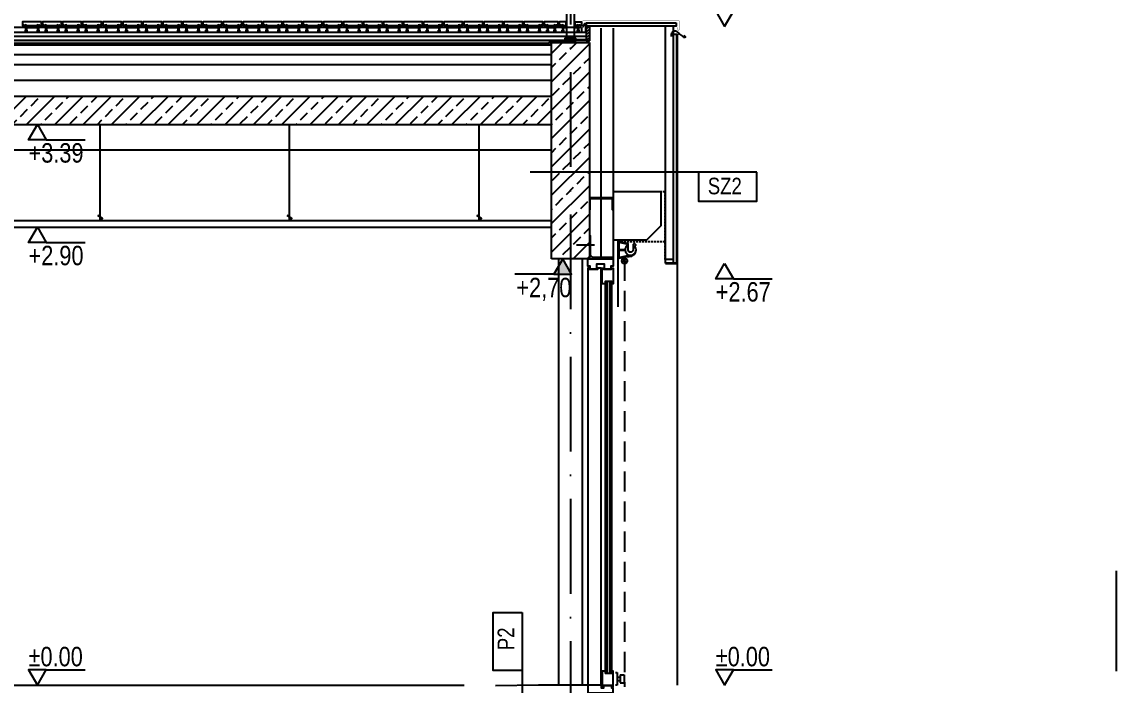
# Model space of a CAD drawing. Header units: millimetres. Extents: x 58205 to 122423, y 1055 to 94479.
# Drawn here: x 70918 to 71611, y 16828 to 17248 of the extents above; entities that cross this region are included whole.
import ezdxf

# ---------------------------------------------------------------- set-up
doc = ezdxf.new("R2010")
doc.units = ezdxf.units.MM
for name, pattern in [('0707_PB_080619_gn_xref$0$ACAD_ISO10W100', [18, 12, -3, 0, -3]), ('ACAD_ISO03W100', [30, 12, -18]), ('ACAD_ISO10W100', [18, 12, -3, 0, -3]), ('AUDIT_D_080509132939-0', [0]), ('DASHDOT', [25.4, 12.7, -6.35, 0, -6.35]), ('DASHED', [0.75, 0.5, -0.25]), ('HIDDEN', [9.525, 6.35, -3.175])]:
    doc.linetypes.add(name, pattern=pattern)
for name, color, linetype in [('+48_CIENKIE', 253, 'Continuous'), ('+48_HACZE', 253, 'Continuous'), ('+48_IZOLACJE', 4, 'Continuous'), ('+48_KOTY', 3, 'Continuous'), ('+48_MEBLE', 251, 'Continuous'), ('+48_OPISY_ŚCIAN', 3, 'Continuous'), ('+48_OSIE', 8, 'Continuous'), ('+48_PRZEKRÓJ', 1, 'Continuous'), ('+48_SCIANY', 1, 'Continuous'), ('+48_STOLARKA_OKNA', 3, 'Continuous'), ('+48_SUFITY_PODWIESZANE', 4, 'Continuous'), ('+48_WEŁNA', 252, 'Continuous'), ('+48_WIDOK', 5, 'Continuous'), ('+48_ŻELBET', 242, 'Continuous'), ('1_CIENKA', 252, 'Continuous'), ('_przerywane', 8, 'DASHED'), ('OPISOWA', 2, 'Continuous')]:
    doc.layers.add(name, color=color, linetype=linetype)
doc.styles.add('WRP_ARIAL', font='ARIAL.TTF', dxfattribs={"width": 0.8})
doc.linetypes.add('BATTING', pattern='A,0.00254,-2.54,[134,ltypeshp.shx,S=2.54,R=0,X=-2.54,Y=0],-5.08,[134,ltypeshp.shx,S=2.54,R=180,X=2.54,Y=0],-2.54', length=10.16254)
doc.linetypes.add('ZIGZAG', pattern='A,0.00254,-5.08,[131,ltypeshp.shx,S=5.08,R=0,X=-5.08,Y=0],-10.16,[131,ltypeshp.shx,S=5.08,R=180,X=5.08,Y=0],-5.08', length=20.32254)

# ---------------------------------------------------------------- blocks, each defined once
blk = doc.blocks.new('SCIANA')
at = {"layer": '+48_OPISY_ŚCIAN', "ltscale": 5}
blk.add_line((-25, 0), (25, 0), dxfattribs=at)
blk.add_lwpolyline([(-60, 0), (-25, 0), (-25, 17.5), (-60, 17.5)], close=True, dxfattribs=at)
at = {"layer": '+48_OPISY_ŚCIAN', "ltscale": 5, "style": 'WRP_ARIAL', "width": 0.8}
blk.add_attdef('TYP', (-53.56, 4.8), '', height=10, dxfattribs=at)
blk = doc.blocks.new('koty')
at = {"layer": '+48_KOTY', "color": 3, "ltscale": 5}
blk.add_line((70403.15, 11224.99), (70423.15, 11224.99), dxfattribs=at)
blk.add_lwpolyline([(70398.6, 11217.11), (70403.15, 11224.99), (70394.05, 11224.99)], close=True, dxfattribs=at)
at = {"layer": '+48_KOTY', "color": 3, "style": 'WRP_ARIAL', "width": 0.8}
blk.add_attdef('POZIOM', (70403.19, 11226.78), '', height=10, dxfattribs=at)
blk = doc.blocks.new('servgservgfsddrgf')
at = {"layer": 'OPISOWA', "color": 2, "linetype": 'Continuous'}
for points in [[(-89129, -916256), (-89129, -916321.2), (-89124, -916321.2), (-89124, -916256.1)], [(-88989, -916246.2), (-89119, -916246.2)], [(-89119, -916251.2), (-88989, -916251.2)], [(-88984, -916256.1), (-88984, -916321.2), (-88979, -916321.2), (-88979, -916256)]]:
    blk.add_lwpolyline(points, dxfattribs=at)
for centre, radius, start, end in [((-89119, -916256.2), 10, 90, 180.85445), ((-89119, -916256.2), 5, 90, 181.20838), ((-88989, -916256.2), 10, 359.14555, 90), ((-88989, -916256.2), 5, 358.79162, 90)]:
    blk.add_arc(centre, radius, start, end, dxfattribs=at)

msp = doc.modelspace()

# ---------------------------------------------------------------- hatches: boundary and pattern name
at = {"layer": '+48_HACZE', "ltscale": 0.1}
h = msp.add_hatch(dxfattribs=at)
h.set_pattern_fill('AR-SAND', scale=0.05, style=0)
h.paths.add_polyline_path([(70237.484, 17233.771), (71253.483, 17233.771), (71253.483, 17236.771), (70237.484, 17236.771)])
at = {"layer": '+48_HACZE', "linetype": 'AUDIT_D_080509132939-0'}
h = msp.add_hatch(dxfattribs=at)
h.set_pattern_fill('ANSI33', color=256, scale=2, angle=180, style=0)
h.paths.add_polyline_path([(71277.484, 17235.271), (71253.484, 17235.271), (71253.483, 17098.271), (71277.484, 17098.271)])
h = msp.add_hatch(dxfattribs=at)
h.set_pattern_fill('ANSI33', color=256, scale=2, angle=180, style=0)
h.paths.add_polyline_path([(70237.484, 17201.271), (71253.483, 17201.271), (71253.483, 17183.271), (70237.484, 17183.271)])
at = {"layer": '+48_KOTY'}
msp.add_hatch(color=256, dxfattribs=at).paths.add_polyline_path([(71255.046, 17088.561), (71266.257, 17088.561), (71260.652, 17098.27)])
at = {"layer": '+48_WIDOK'}
h = msp.add_hatch(dxfattribs=at)
h.set_pattern_fill('ANSI31', color=2, scale=0.4, style=0)
h.set_pattern_definition([(45, (71275.2835, 17236.1702), (-0.89803, 0.89803), [])])
h.paths.add_polyline_path([(71277.484, 17236.17), (71275.784, 17236.17), (71275.784, 17245.27), (71277.484, 17245.27)])

# ---------------------------------------------------------------- linework, layer by layer
at = {"layer": '+48_CIENKIE'}
for points in [[(70967.484, 17183.271), (70967.484, 17122.521), (70967.484, 17122.521)], [(71087.484, 17183.271), (71087.484, 17122.523), (71087.484, 17122.523)], [(71207.484, 17183.271), (71207.484, 17122.521), (71207.484, 17122.521)], [(70967.484, 17122.521), (70969.239, 17123.798), (70966.236, 17125.67)], [(71087.484, 17122.523), (71089.239, 17123.801), (71086.236, 17125.672)], [(71207.484, 17122.521), (71209.239, 17123.798), (71206.236, 17125.669)]]:
    msp.add_lwpolyline(points, dxfattribs=at)
at = {"layer": '+48_HACZE', "linetype": 'HIDDEN', "ltscale": 0.2}
for points in [[(71325.484, 17097.771), (71325.484, 17140.729), (71292.484, 17140.729)], [(71295.484, 17109.171), (71325.684, 17109.171)], [(71295.484, 17109.17), (71325.684, 17109.17)]]:
    msp.add_lwpolyline(points, dxfattribs=at)
at = {"layer": '+48_HACZE', "color": 251, "ltscale": 0.1}
for points in [[(71292.484, 17140.682), (71292.484, 17110.171), (71313.884, 17110.171), (71322.984, 17119.271), (71322.984, 17140.671), (71292.484, 17140.671)], [(71295.484, 17110.171), (71295.484, 17067.907)], [(71296.184, 17109.171), (71296.184, 17098.671)], [(71296.184, 17108.811), (71301.784, 17107.493)], [(71296.184, 17104.096), (71300.188, 17104.096)], [(71301.784, 17106.833), (71301.784, 17107.493)], [(71296.184, 17103.746), (71300.188, 17103.746)], [(71296.184, 17099.03), (71302.771, 17100.58)]]:
    msp.add_lwpolyline(points, dxfattribs=at)
at = {"layer": '+48_HACZE', "ltscale": 0.15}
msp.add_lwpolyline([(71280.721, 17106.771), (71269.29, 17106.771)], dxfattribs=at)
at = {"layer": '+48_HACZE', "color": 251}
msp.add_lwpolyline([(71302.134, 17107.027, 2.6415485), (71306.532, 17105.791, -0.4142136), (71306.532, 17106.498), (71306.926, 17106.892, 0.4142136), (71306.926, 17107.174), (71306.148, 17107.952, 0.4142136), (71305.865, 17107.952), (71305.192, 17107.279, 0.1989124), (71305.134, 17107.138), (71305.134, 17103.921, -1), (71302.134, 17103.921), (71302.134, 17107.612, 0.3480386), (71301.979, 17107.807), (71296.184, 17109.171), (71295.484, 17109.171), (71295.484, 17098.671), (71296.184, 17098.671), (71300.161, 17099.606, -0.057837), (71300.207, 17099.612), (71302.717, 17099.612, 0.4090633), (71307.084, 17103.921)], format="xyb", dxfattribs=at)
at = {"layer": '+48_HACZE', "color": 251, "ltscale": 0.1}
for radius in [1.75, 0.5]:
    msp.add_circle((71299.784, 17096.921), radius, dxfattribs=at)
at = {"layer": '+48_IZOLACJE', "linetype": 'ACAD_ISO03W100', "ltscale": 0.1, "const_width": 0.2}
msp.add_lwpolyline([(71270.021, 17241.921), (70215.484, 17241.921)], dxfattribs=at)
at = {"layer": '+48_IZOLACJE', "linetype": 'ACAD_ISO03W100', "ltscale": 0.5, "const_width": 1.5}
for points in [[(71251.983, 17234.521), (71252.733, 17236.021)], [(71276.084, 17236.821), (71269.235, 17236.821), (71268.435, 17236.021), (71252.733, 17236.021)], [(70239.984, 17234.521), (71251.983, 17234.521)]]:
    msp.add_lwpolyline(points, dxfattribs=at)
at = {"layer": '+48_KOTY'}
msp.add_lwpolyline([(71255.046, 17088.561), (71266.257, 17088.561), (71260.652, 17098.27), (71255.046, 17088.561)], dxfattribs=at)
at = {"layer": '+48_MEBLE'}
for p, q in [((70703.484, 17167.271), (71253.483, 17167.271)), ((71333.184, 17095.271), (71333.184, 16828.27)), ((71288.482, 17083.904), (71288.468, 16835.66)), ((71290.282, 17083.904), (71290.268, 16835.66))]:
    msp.add_line(p, q, dxfattribs=at)
at = {"layer": '+48_OPISY_ŚCIAN'}
msp.add_lwpolyline([(71294.194, 17153.066), (71240.031, 17153.066)], dxfattribs=at)
at = {"layer": '+48_OSIE', "linetype": 'ACAD_ISO10W100', "ltscale": 5}
msp.add_line((71265.484, 17757.048), (71265.484, 16319.517), dxfattribs=at)
at = {"layer": '+48_PRZEKRÓJ'}
msp.add_line((71253.483, 17098.271), (71253.483, 17198.756), dxfattribs=at)
for points in [[(71253.483, 17204.268), (71253.483, 17204.268)], [(71277.484, 17098.271), (71253.483, 17098.271)]]:
    msp.add_lwpolyline(points, dxfattribs=at)
at = {"layer": '+48_SCIANY', "ltscale": 0.15}
msp.add_lwpolyline([(70237.484, 17236.271), (70237.484, 17201.271), (71253.483, 17201.271), (71253.483, 17235.271)], dxfattribs=at)
at = {"layer": '+48_STOLARKA_OKNA'}
for p, q in [((71291.668, 16835.66), (71287.468, 16835.66)), ((71294.103, 16836.271), (71295.103, 16836.271)), ((71295.103, 16836.271), (71295.103, 16828.271)), ((71297.103, 16834.771), (71297.103, 16829.771)), ((71297.103, 16834.771), (71299.603, 16834.771)), ((71299.603, 16834.771), (71299.603, 16829.771)), ((71295.103, 16828.271), (71294.103, 16828.271)), ((71295.103, 16833.271), (71297.103, 16833.271)), ((71295.103, 16831.271), (71297.103, 16831.271)), ((71297.103, 16829.771), (71299.603, 16829.771))]:
    msp.add_line(p, q, dxfattribs=at)
for points in [[(71277.557, 17092.23), (71278.054, 17092.727), (71278.054, 17093.597), (71276.575, 17093.597), (71276.575, 17098.271), (71292.483, 17098.271), (71292.483, 17093.597), (71290.992, 17093.597), (71290.992, 17092.727), (71291.489, 17092.23), (71291.489, 17091.612), (71286.528, 17091.612), (71286.528, 17092.225), (71287.094, 17092.792), (71287.094, 17094.81), (71281.964, 17094.81), (71281.964, 17092.792), (71282.531, 17092.225), (71282.531, 17091.612), (71277.569, 17091.612), (71277.569, 17092.23)], [(71287.482, 17082.404), (71285.603, 17082.404), (71285.603, 17092.404), (71286.528, 17092.404), (71286.528, 17091.612), (71291.489, 17091.612), (71291.489, 17092.404), (71292.577, 17092.404), (71292.577, 17082.404), (71291.682, 17082.404)], [(71291.668, 16835.66), (71291.682, 17083.904), (71287.482, 17083.904), (71287.468, 16835.66)], [(71287.468, 16837.16), (71285.613, 16837.16), (71285.613, 16827.16), (71286.475, 16827.16), (71286.475, 16827.959), (71291.685, 16827.959), (71291.685, 16827.16), (71292.573, 16827.16), (71292.573, 16837.16), (71291.668, 16837.16)], [(71276.575, 16823.286), (71292.56, 16823.286), (71292.56, 16826.368), (71291.685, 16826.368), (71291.685, 16827.959), (71286.475, 16827.959), (71286.475, 16826.365), (71285.103, 16826.365), (71285.103, 16828.271), (71276.575, 16828.271), (71276.575, 16823.286)]]:
    msp.add_lwpolyline(points, dxfattribs=at)
at = {"layer": '+48_SUFITY_PODWIESZANE', "ltscale": 3}
for p, q in [((70703.484, 17122.521), (71253.483, 17122.521)), ((70703.484, 17118.271), (71253.483, 17118.271))]:
    msp.add_line(p, q, dxfattribs=at)
at = {"layer": '+48_WEŁNA', "linetype": 'BATTING', "ltscale": 0.7}
msp.add_line((71284.931, 17099.171), (71284.931, 17244.269), dxfattribs=at)
at = {"layer": '+48_WEŁNA', "linetype": 'BATTING', "ltscale": 0.6}
msp.add_line((70238.084, 17227.521), (71253.234, 17227.521), dxfattribs=at)
at = {"layer": '+48_WEŁNA', "linetype": 'BATTING', "ltscale": 0.9}
msp.add_line((70238.084, 17211.271), (71252.984, 17211.271), dxfattribs=at)
at = {"layer": '+48_WEŁNA', "linetype": 'ZIGZAG', "ltscale": 0.48}
msp.add_lwpolyline([(70215.484, 17239.271), (71275.784, 17239.271)], dxfattribs=at)
at = {"layer": '+48_WIDOK'}
for p, q in [((71274.35, 17245.885), (71274.515, 17245.772)), ((71275.284, 17242.129), (71275.484, 17242.129)), ((71333.184, 17240.771), (71333.184, 17095.271)), ((71276.575, 17098.271), (71291.575, 17098.271)), ((70798.004, 16828.27), (71198.246, 16828.27)), ((71245.328, 16828.271), (71217.984, 16827.86)), ((71276.584, 16828.271), (71245.327, 16828.271))]:
    msp.add_line(p, q, dxfattribs=at)
at = {"layer": '+48_WIDOK', "ltscale": 3}
for p, q in [((71253.483, 17241.771), (71275.784, 17241.771)), ((70237.484, 17233.771), (71253.483, 17233.771)), ((70238.084, 17221.271), (71252.984, 17221.271))]:
    msp.add_line(p, q, dxfattribs=at)
at = {"layer": '+48_WIDOK', "color": 251}
for q in [(71337.135, 17238.081), (71337.618, 17239.684)]:
    msp.add_line((71338.568, 17238.524), q, dxfattribs=at)
at = {"layer": '+48_WIDOK', "color": 2}
for p, q in [((71330.684, 17097.771), (71325.684, 17097.771)), ((71332.884, 17095.571), (71325.684, 17095.571))]:
    msp.add_line(p, q, dxfattribs=at)
at = {"layer": '+48_WIDOK', "linetype": 'HIDDEN', "ltscale": 2}
msp.add_line((71299.784, 17096.921), (71299.784, 16827.268), dxfattribs=at)
at = {"layer": '+48_WIDOK', "linetype": 'DASHDOT', "ltscale": 5}
msp.add_line((71610.98, 16900.657), (71610.98, 16425.525), dxfattribs=at)
at = {"layer": '+48_WIDOK'}
for points in [[(71267.534, 17237.771), (71267.984, 17237.771), (71267.984, 17334.771), (71262.984, 17334.771), (71262.983, 17237.771), (71263.433, 17237.771)], [(71325.684, 17095.571), (71325.684, 17095.271)], [(71325.684, 17095.271), (71333.184, 17095.271)]]:
    msp.add_lwpolyline(points, dxfattribs=at)
at = {"layer": '+48_WIDOK', "const_width": 0.2}
for points in [[(71274.432, 17245.828), (71273.644, 17244.681, -0.7366785), (71272.914, 17244.907), (71272.914, 17248.21, -0.4142136), (71273.614, 17248.91), (71334.284, 17248.91), (71334.284, 17243.453, -1.1211912), (71333.43, 17243.453), (71333.43, 17244.897)], [(71275.384, 17242.129), (71275.384, 17246.772, 0.4142136), (71275.284, 17246.872), (71274.489, 17246.872, 0.2585175), (71274.404, 17246.825), (71273.475, 17245.34)]]:
    msp.add_lwpolyline(points, format="xyb", dxfattribs=at)
at = {"layer": '+48_WIDOK'}
for points in [[(71275.484, 17242.129), (71275.484, 17246.772, 0.4142136), (71275.284, 17246.972), (71274.489, 17246.972, 0.2585175), (71274.319, 17246.878), (71273.39, 17245.393)], [(71275.284, 17242.129), (71275.284, 17246.572, 0.4142136), (71275.084, 17246.772), (71274.6, 17246.772, 0.2585175), (71274.43, 17246.678), (71273.56, 17245.287), (71273.39, 17245.393)]]:
    msp.add_lwpolyline(points, format="xyb", dxfattribs=at)
at = {"layer": '+48_WIDOK', "color": 2}
for points in [[(71332.384, 17247.671), (71332.384, 17245.471), (71275.784, 17245.471), (71275.784, 17247.671)], [(71277.484, 17236.17), (71275.784, 17236.17), (71275.784, 17245.27), (71277.484, 17245.27)]]:
    msp.add_lwpolyline(points, close=True, dxfattribs=at)
at = {"layer": '+48_WIDOK', "ltscale": 3}
for points in [[(71292.484, 17244.269), (71292.484, 17098.271)], [(70215.484, 17241.771), (71253.483, 17241.771)], [(70215.484, 17236.771), (71275.784, 17236.771)], [(71257.984, 17098.271), (71257.984, 16828.302)], [(71272.984, 17098.271), (71272.984, 16828.311)]]:
    msp.add_lwpolyline(points, dxfattribs=at)
at = {"layer": '+48_WIDOK', "color": 251}
for points in [[(71325.684, 17095.571), (71325.684, 17245.471)], [(71330.684, 17240.271), (71330.684, 17245.471)]]:
    msp.add_lwpolyline(points, dxfattribs=at)
at = {"layer": '+48_WIDOK'}
msp.add_lwpolyline([(71261.984, 17237.271), (71268.984, 17237.271), (71268.984, 17237.771), (71261.984, 17237.771)], close=True, dxfattribs=at)
at = {"layer": '+48_WIDOK', "color": 2}
for points in [[(71330.684, 17095.571), (71330.684, 17240.271)], [(71332.884, 17240.271), (71330.684, 17240.271)], [(71332.884, 17095.571), (71332.884, 17240.271)]]:
    msp.add_lwpolyline(points, dxfattribs=at)
at = {"layer": '+48_WIDOK', "color": 251}
msp.add_spline([(71329.565, 17239.001), (71330.116, 17241.865), (71332.689, 17242.379), (71333.534, 17241.608), (71335.849, 17239.552), (71338.568, 17238.524)], degree=3, dxfattribs=at)
at = {"layer": '+48_ŻELBET', "ltscale": 0.3}
for p, q in [((71253.483, 17098.271), (71253.483, 17235.271)), ((71253.483, 17235.271), (71277.484, 17235.271)), ((71330.684, 17098.271), (71330.684, 17235.271)), ((70237.484, 17201.271), (71253.483, 17201.271)), ((70237.484, 17183.271), (71253.483, 17183.271))]:
    msp.add_line(p, q, dxfattribs=at)
for points in [[(71277.484, 17235.271), (71277.484, 17098.271)], [(71277.484, 17098.271), (71253.483, 17098.271)]]:
    msp.add_lwpolyline(points, dxfattribs=at)
at = {"layer": '1_CIENKA', "lineweight": -3}
for p, q in [((71272.483, 17244.771), (70220.036, 17244.771)), ((70920.234, 17244.771), (70928.934, 17244.771)), ((70920.266, 17242.953), (70921.301, 17242.953)), ((70920.266, 17242.953), (70920.266, 17241.771)), ((70920.509, 17246.071), (70920.509, 17242.953)), ((70921.059, 17246.071), (70921.059, 17242.953)), ((70921.301, 17242.953), (70921.301, 17241.771)), ((70927.866, 17242.953), (70927.866, 17241.771)), ((70928.901, 17242.953), (70927.866, 17242.953)), ((70928.109, 17246.071), (70928.109, 17242.953)), ((70928.659, 17246.071), (70928.659, 17242.953)), ((70928.901, 17242.953), (70928.901, 17241.771)), ((70932.934, 17244.771), (70941.634, 17244.771)), ((70932.966, 17242.953), (70934.001, 17242.953)), ((70932.966, 17242.953), (70932.966, 17241.771)), ((70933.209, 17246.071), (70933.209, 17242.953)), ((70933.759, 17246.071), (70933.759, 17242.953)), ((70934.001, 17242.953), (70934.001, 17241.771)), ((70940.566, 17242.953), (70940.566, 17241.771)), ((70941.601, 17242.953), (70940.566, 17242.953)), ((70940.809, 17246.071), (70940.809, 17242.953)), ((70941.359, 17246.071), (70941.359, 17242.953)), ((70941.601, 17242.953), (70941.601, 17241.771)), ((70945.634, 17244.771), (70954.334, 17244.771)), ((70945.666, 17242.953), (70946.701, 17242.953)), ((70945.666, 17242.953), (70945.666, 17241.771)), ((70945.909, 17246.071), (70945.909, 17242.953)), ((70946.459, 17246.071), (70946.459, 17242.953)), ((70946.701, 17242.953), (70946.701, 17241.771)), ((70953.266, 17242.953), (70953.266, 17241.771)), ((70954.301, 17242.953), (70953.266, 17242.953)), ((70953.509, 17246.071), (70953.509, 17242.953)), ((70954.059, 17246.071), (70954.059, 17242.953)), ((70954.301, 17242.953), (70954.301, 17241.771)), ((70958.334, 17244.771), (70967.034, 17244.771)), ((70958.366, 17242.953), (70959.401, 17242.953)), ((70958.366, 17242.953), (70958.366, 17241.771)), ((70958.609, 17246.071), (70958.609, 17242.953)), ((70959.159, 17246.071), (70959.159, 17242.953)), ((70959.401, 17242.953), (70959.401, 17241.771)), ((70965.966, 17242.953), (70965.966, 17241.771)), ((70967.001, 17242.953), (70965.966, 17242.953)), ((70966.209, 17246.071), (70966.209, 17242.953)), ((70966.759, 17246.071), (70966.759, 17242.953)), ((70967.001, 17242.953), (70967.001, 17241.771)), ((70971.034, 17244.771), (70979.734, 17244.771)), ((70971.066, 17242.953), (70972.101, 17242.953)), ((70971.066, 17242.953), (70971.066, 17241.771)), ((70971.309, 17246.071), (70971.309, 17242.953)), ((70971.859, 17246.071), (70971.859, 17242.953)), ((70972.101, 17242.953), (70972.101, 17241.771)), ((70978.666, 17242.953), (70978.666, 17241.771)), ((70979.701, 17242.953), (70978.666, 17242.953)), ((70978.909, 17246.071), (70978.909, 17242.953)), ((70979.459, 17246.071), (70979.459, 17242.953)), ((70979.701, 17242.953), (70979.701, 17241.771)), ((70983.734, 17244.771), (70992.434, 17244.771)), ((70983.766, 17242.953), (70984.801, 17242.953)), ((70983.766, 17242.953), (70983.766, 17241.771)), ((70984.009, 17246.071), (70984.009, 17242.953)), ((70984.559, 17246.071), (70984.559, 17242.953)), ((70984.801, 17242.953), (70984.801, 17241.771)), ((70991.366, 17242.953), (70991.366, 17241.771)), ((70992.401, 17242.953), (70991.366, 17242.953)), ((70991.609, 17246.071), (70991.609, 17242.953)), ((70992.159, 17246.071), (70992.159, 17242.953)), ((70992.401, 17242.953), (70992.401, 17241.771)), ((70996.434, 17244.771), (71005.134, 17244.771)), ((70996.466, 17242.953), (70997.501, 17242.953)), ((70996.466, 17242.953), (70996.466, 17241.771)), ((70996.709, 17246.071), (70996.709, 17242.953)), ((70997.259, 17246.071), (70997.259, 17242.953)), ((70997.501, 17242.953), (70997.501, 17241.771)), ((71004.066, 17242.953), (71004.066, 17241.771)), ((71005.101, 17242.953), (71004.066, 17242.953)), ((71004.309, 17246.071), (71004.309, 17242.953)), ((71004.859, 17246.071), (71004.859, 17242.953)), ((71005.101, 17242.953), (71005.101, 17241.771)), ((71009.134, 17244.771), (71017.834, 17244.771)), ((71009.166, 17242.953), (71010.201, 17242.953)), ((71009.166, 17242.953), (71009.166, 17241.771)), ((71009.409, 17246.071), (71009.409, 17242.953)), ((71009.959, 17246.071), (71009.959, 17242.953)), ((71010.201, 17242.953), (71010.201, 17241.771)), ((71016.766, 17242.953), (71016.766, 17241.771)), ((71017.801, 17242.953), (71016.766, 17242.953)), ((71017.009, 17246.071), (71017.009, 17242.953)), ((71017.559, 17246.071), (71017.559, 17242.953)), ((71017.801, 17242.953), (71017.801, 17241.771)), ((71021.834, 17244.771), (71030.534, 17244.771)), ((71021.866, 17242.953), (71022.901, 17242.953)), ((71021.866, 17242.953), (71021.866, 17241.771)), ((71022.109, 17246.071), (71022.109, 17242.953)), ((71022.659, 17246.071), (71022.659, 17242.953)), ((71022.901, 17242.953), (71022.901, 17241.771)), ((71029.466, 17242.953), (71029.466, 17241.771)), ((71030.501, 17242.953), (71029.466, 17242.953)), ((71029.709, 17246.071), (71029.709, 17242.953)), ((71030.259, 17246.071), (71030.259, 17242.953)), ((71030.501, 17242.953), (71030.501, 17241.771)), ((71034.534, 17244.771), (71043.234, 17244.771)), ((71034.566, 17242.953), (71035.601, 17242.953)), ((71034.566, 17242.953), (71034.566, 17241.771)), ((71034.809, 17246.071), (71034.809, 17242.953)), ((71035.359, 17246.071), (71035.359, 17242.953)), ((71035.601, 17242.953), (71035.601, 17241.771)), ((71042.166, 17242.953), (71042.166, 17241.771)), ((71043.201, 17242.953), (71042.166, 17242.953)), ((71042.409, 17246.071), (71042.409, 17242.953)), ((71042.959, 17246.071), (71042.959, 17242.953)), ((71043.201, 17242.953), (71043.201, 17241.771)), ((71047.234, 17244.771), (71055.934, 17244.771)), ((71047.266, 17242.953), (71048.301, 17242.953)), ((71047.266, 17242.953), (71047.266, 17241.771)), ((71047.509, 17246.071), (71047.509, 17242.953)), ((71048.059, 17246.071), (71048.059, 17242.953)), ((71048.301, 17242.953), (71048.301, 17241.771)), ((71054.866, 17242.953), (71054.866, 17241.771)), ((71055.901, 17242.953), (71054.866, 17242.953)), ((71055.109, 17246.071), (71055.109, 17242.953)), ((71055.659, 17246.071), (71055.659, 17242.953)), ((71055.901, 17242.953), (71055.901, 17241.771)), ((71059.934, 17244.771), (71068.634, 17244.771)), ((71059.966, 17242.953), (71061.001, 17242.953)), ((71059.966, 17242.953), (71059.966, 17241.771)), ((71060.209, 17246.071), (71060.209, 17242.953)), ((71060.759, 17246.071), (71060.759, 17242.953)), ((71061.001, 17242.953), (71061.001, 17241.771)), ((71067.566, 17242.953), (71067.566, 17241.771)), ((71068.601, 17242.953), (71067.566, 17242.953)), ((71067.809, 17246.071), (71067.809, 17242.953)), ((71068.359, 17246.071), (71068.359, 17242.953)), ((71068.601, 17242.953), (71068.601, 17241.771)), ((71072.634, 17244.771), (71081.334, 17244.771)), ((71072.666, 17242.953), (71073.701, 17242.953)), ((71072.666, 17242.953), (71072.666, 17241.771)), ((71072.909, 17246.071), (71072.909, 17242.953)), ((71073.459, 17246.071), (71073.459, 17242.953)), ((71073.701, 17242.953), (71073.701, 17241.771)), ((71080.266, 17242.953), (71080.266, 17241.771)), ((71081.301, 17242.953), (71080.266, 17242.953)), ((71080.509, 17246.071), (71080.509, 17242.953)), ((71081.059, 17246.071), (71081.059, 17242.953)), ((71081.301, 17242.953), (71081.301, 17241.771)), ((71085.334, 17244.771), (71094.034, 17244.771)), ((71085.366, 17242.953), (71086.401, 17242.953)), ((71085.366, 17242.953), (71085.366, 17241.771)), ((71085.609, 17246.071), (71085.609, 17242.953)), ((71086.159, 17246.071), (71086.159, 17242.953)), ((71086.401, 17242.953), (71086.401, 17241.771)), ((71092.966, 17242.953), (71092.966, 17241.771)), ((71094.001, 17242.953), (71092.966, 17242.953)), ((71093.209, 17246.071), (71093.209, 17242.953)), ((71093.759, 17246.071), (71093.759, 17242.953)), ((71094.001, 17242.953), (71094.001, 17241.771)), ((71098.034, 17244.771), (71106.734, 17244.771)), ((71098.066, 17242.953), (71099.101, 17242.953)), ((71098.066, 17242.953), (71098.066, 17241.771)), ((71098.309, 17246.071), (71098.309, 17242.953)), ((71098.859, 17246.071), (71098.859, 17242.953)), ((71099.101, 17242.953), (71099.101, 17241.771)), ((71105.666, 17242.953), (71105.666, 17241.771)), ((71106.701, 17242.953), (71105.666, 17242.953)), ((71105.909, 17246.071), (71105.909, 17242.953)), ((71106.459, 17246.071), (71106.459, 17242.953)), ((71106.701, 17242.953), (71106.701, 17241.771)), ((71110.734, 17244.771), (71119.434, 17244.771)), ((71110.766, 17242.953), (71111.801, 17242.953)), ((71110.766, 17242.953), (71110.766, 17241.771)), ((71111.009, 17246.071), (71111.009, 17242.953)), ((71111.559, 17246.071), (71111.559, 17242.953)), ((71111.801, 17242.953), (71111.801, 17241.771)), ((71118.366, 17242.953), (71118.366, 17241.771)), ((71119.401, 17242.953), (71118.366, 17242.953)), ((71118.609, 17246.071), (71118.609, 17242.953)), ((71119.159, 17246.071), (71119.159, 17242.953)), ((71119.401, 17242.953), (71119.401, 17241.771)), ((71123.434, 17244.771), (71132.134, 17244.771)), ((71123.466, 17242.953), (71124.501, 17242.953)), ((71123.466, 17242.953), (71123.466, 17241.771)), ((71123.709, 17246.071), (71123.709, 17242.953)), ((71124.259, 17246.071), (71124.259, 17242.953)), ((71124.501, 17242.953), (71124.501, 17241.771)), ((71131.066, 17242.953), (71131.066, 17241.771)), ((71132.101, 17242.953), (71131.066, 17242.953)), ((71131.309, 17246.071), (71131.309, 17242.953)), ((71131.859, 17246.071), (71131.859, 17242.953)), ((71132.101, 17242.953), (71132.101, 17241.771)), ((71136.134, 17244.771), (71144.834, 17244.771)), ((71136.166, 17242.953), (71137.201, 17242.953)), ((71136.166, 17242.953), (71136.166, 17241.771)), ((71136.409, 17246.071), (71136.409, 17242.953)), ((71136.959, 17246.071), (71136.959, 17242.953)), ((71137.201, 17242.953), (71137.201, 17241.771)), ((71143.766, 17242.953), (71143.766, 17241.771)), ((71144.801, 17242.953), (71143.766, 17242.953)), ((71144.009, 17246.071), (71144.009, 17242.953)), ((71144.559, 17246.071), (71144.559, 17242.953)), ((71144.801, 17242.953), (71144.801, 17241.771)), ((71148.834, 17244.771), (71157.534, 17244.771)), ((71148.866, 17242.953), (71149.901, 17242.953)), ((71148.866, 17242.953), (71148.866, 17241.771)), ((71149.109, 17246.071), (71149.109, 17242.953)), ((71149.659, 17246.071), (71149.659, 17242.953)), ((71149.901, 17242.953), (71149.901, 17241.771)), ((71156.466, 17242.953), (71156.466, 17241.771)), ((71157.501, 17242.953), (71156.466, 17242.953)), ((71156.709, 17246.071), (71156.709, 17242.953)), ((71157.259, 17246.071), (71157.259, 17242.953)), ((71157.501, 17242.953), (71157.501, 17241.771)), ((71161.534, 17244.771), (71170.234, 17244.771)), ((71161.566, 17242.953), (71162.601, 17242.953)), ((71161.566, 17242.953), (71161.566, 17241.771)), ((71161.809, 17246.071), (71161.809, 17242.953)), ((71162.359, 17246.071), (71162.359, 17242.953)), ((71162.601, 17242.953), (71162.601, 17241.771)), ((71169.166, 17242.953), (71169.166, 17241.771)), ((71170.201, 17242.953), (71169.166, 17242.953)), ((71169.409, 17246.071), (71169.409, 17242.953)), ((71169.959, 17246.071), (71169.959, 17242.953)), ((71170.201, 17242.953), (71170.201, 17241.771)), ((71174.234, 17244.771), (71182.934, 17244.771)), ((71174.266, 17242.953), (71175.301, 17242.953)), ((71174.266, 17242.953), (71174.266, 17241.771)), ((71174.509, 17246.071), (71174.509, 17242.953)), ((71175.059, 17246.071), (71175.059, 17242.953)), ((71175.301, 17242.953), (71175.301, 17241.771)), ((71181.866, 17242.953), (71181.866, 17241.771)), ((71182.901, 17242.953), (71181.866, 17242.953)), ((71182.109, 17246.071), (71182.109, 17242.953)), ((71182.659, 17246.071), (71182.659, 17242.953)), ((71182.901, 17242.953), (71182.901, 17241.771)), ((71186.934, 17244.771), (71195.634, 17244.771)), ((71186.966, 17242.953), (71188.001, 17242.953)), ((71186.966, 17242.953), (71186.966, 17241.771)), ((71187.209, 17246.071), (71187.209, 17242.953)), ((71187.759, 17246.071), (71187.759, 17242.953)), ((71188.001, 17242.953), (71188.001, 17241.771)), ((71194.566, 17242.953), (71194.566, 17241.771)), ((71195.601, 17242.953), (71194.566, 17242.953)), ((71194.809, 17246.071), (71194.809, 17242.953)), ((71195.359, 17246.071), (71195.359, 17242.953)), ((71195.601, 17242.953), (71195.601, 17241.771)), ((71199.634, 17244.771), (71208.334, 17244.771)), ((71199.666, 17242.953), (71200.701, 17242.953)), ((71199.666, 17242.953), (71199.666, 17241.771)), ((71199.909, 17246.071), (71199.909, 17242.953)), ((71200.459, 17246.071), (71200.459, 17242.953)), ((71200.701, 17242.953), (71200.701, 17241.771)), ((71207.266, 17242.953), (71207.266, 17241.771)), ((71208.301, 17242.953), (71207.266, 17242.953)), ((71207.509, 17246.071), (71207.509, 17242.953)), ((71208.059, 17246.071), (71208.059, 17242.953)), ((71208.301, 17242.953), (71208.301, 17241.771)), ((71212.334, 17244.771), (71221.034, 17244.771)), ((71212.366, 17242.953), (71213.401, 17242.953)), ((71212.366, 17242.953), (71212.366, 17241.771)), ((71212.609, 17246.071), (71212.609, 17242.953)), ((71213.159, 17246.071), (71213.159, 17242.953)), ((71213.401, 17242.953), (71213.401, 17241.771)), ((71219.966, 17242.953), (71219.966, 17241.771)), ((71221.001, 17242.953), (71219.966, 17242.953)), ((71220.209, 17246.071), (71220.209, 17242.953)), ((71220.759, 17246.071), (71220.759, 17242.953)), ((71221.001, 17242.953), (71221.001, 17241.771)), ((71225.034, 17244.771), (71233.734, 17244.771)), ((71225.066, 17242.953), (71226.101, 17242.953)), ((71225.066, 17242.953), (71225.066, 17241.771)), ((71225.309, 17246.071), (71225.309, 17242.953)), ((71225.859, 17246.071), (71225.859, 17242.953)), ((71226.101, 17242.953), (71226.101, 17241.771)), ((71232.666, 17242.953), (71232.666, 17241.771)), ((71233.701, 17242.953), (71232.666, 17242.953)), ((71232.909, 17246.071), (71232.909, 17242.953)), ((71233.459, 17246.071), (71233.459, 17242.953)), ((71233.701, 17242.953), (71233.701, 17241.771)), ((71237.734, 17244.771), (71246.434, 17244.771)), ((71237.766, 17242.953), (71238.801, 17242.953)), ((71237.766, 17242.953), (71237.766, 17241.771)), ((71238.009, 17246.071), (71238.009, 17242.953)), ((71238.559, 17246.071), (71238.559, 17242.953)), ((71238.801, 17242.953), (71238.801, 17241.771)), ((71245.366, 17242.953), (71245.366, 17241.771)), ((71246.401, 17242.953), (71245.366, 17242.953)), ((71245.609, 17246.071), (71245.609, 17242.953)), ((71246.159, 17246.071), (71246.159, 17242.953)), ((71246.401, 17242.953), (71246.401, 17241.771)), ((71250.434, 17244.771), (71256.134, 17244.771)), ((71250.466, 17242.953), (71251.501, 17242.953)), ((71250.466, 17242.953), (71250.466, 17241.771)), ((71250.709, 17246.071), (71250.709, 17242.953)), ((71251.259, 17246.071), (71251.259, 17242.953)), ((71251.501, 17242.953), (71251.501, 17241.771)), ((71255.066, 17242.953), (71255.066, 17241.771)), ((71256.101, 17242.953), (71255.066, 17242.953)), ((71255.309, 17246.071), (71255.309, 17242.953)), ((71255.859, 17246.071), (71255.859, 17242.953)), ((71256.101, 17242.953), (71256.101, 17241.771)), ((71260.134, 17244.771), (71262.983, 17244.771)), ((71260.166, 17242.953), (71261.201, 17242.953)), ((71260.166, 17242.953), (71260.166, 17241.771)), ((71260.409, 17246.071), (71260.409, 17242.953)), ((71260.959, 17246.071), (71260.959, 17242.953)), ((71261.134, 17244.771), (71262.983, 17244.771)), ((71261.201, 17242.953), (71261.201, 17241.771)), ((71270.801, 17242.953), (71269.766, 17242.953)), ((71269.766, 17242.953), (71269.766, 17241.771)), ((71270.008, 17246.071), (71270.008, 17242.953)), ((71270.558, 17246.071), (71270.558, 17242.953)), ((71270.801, 17242.953), (71270.801, 17241.771)), ((71271.531, 17244.771), (71271.531, 17244.77))]:
    msp.add_line(p, q, dxfattribs=at)
at = {"layer": '1_CIENKA', "linetype": '0707_PB_080619_gn_xref$0$ACAD_ISO10W100', "lineweight": -3, "ltscale": 0.1}
for p, q in [((70920.784, 17241.771), (70920.784, 17247.121)), ((70928.384, 17241.771), (70928.384, 17247.121)), ((70933.484, 17241.771), (70933.484, 17247.121)), ((70941.084, 17241.771), (70941.084, 17247.121)), ((70946.184, 17241.771), (70946.184, 17247.121)), ((70953.784, 17241.771), (70953.784, 17247.121)), ((70958.884, 17241.771), (70958.884, 17247.121)), ((70966.484, 17241.771), (70966.484, 17247.121)), ((70971.584, 17241.771), (70971.584, 17247.121)), ((70979.184, 17241.771), (70979.184, 17247.121)), ((70984.284, 17241.771), (70984.284, 17247.121)), ((70991.884, 17241.771), (70991.884, 17247.121)), ((70996.984, 17241.771), (70996.984, 17247.121)), ((71004.584, 17241.771), (71004.584, 17247.121)), ((71009.684, 17241.771), (71009.684, 17247.121)), ((71017.284, 17241.771), (71017.284, 17247.121)), ((71022.384, 17241.771), (71022.384, 17247.121)), ((71029.984, 17241.771), (71029.984, 17247.121)), ((71035.084, 17241.771), (71035.084, 17247.121)), ((71042.684, 17241.771), (71042.684, 17247.121)), ((71047.784, 17241.771), (71047.784, 17247.121)), ((71055.384, 17241.771), (71055.384, 17247.121)), ((71060.484, 17241.771), (71060.484, 17247.121)), ((71068.084, 17241.771), (71068.084, 17247.121)), ((71073.184, 17241.771), (71073.184, 17247.121)), ((71080.784, 17241.771), (71080.784, 17247.121)), ((71085.884, 17241.771), (71085.884, 17247.121)), ((71093.484, 17241.771), (71093.484, 17247.121)), ((71098.584, 17241.771), (71098.584, 17247.121)), ((71106.184, 17241.771), (71106.184, 17247.121)), ((71111.284, 17241.771), (71111.284, 17247.121)), ((71118.884, 17241.771), (71118.884, 17247.121)), ((71123.984, 17241.771), (71123.984, 17247.121)), ((71131.584, 17241.771), (71131.584, 17247.121)), ((71136.684, 17241.771), (71136.684, 17247.121)), ((71144.284, 17241.771), (71144.284, 17247.121)), ((71149.384, 17241.771), (71149.384, 17247.121)), ((71156.984, 17241.771), (71156.984, 17247.121)), ((71162.084, 17241.771), (71162.084, 17247.121)), ((71169.684, 17241.771), (71169.684, 17247.121)), ((71174.784, 17241.771), (71174.784, 17247.121)), ((71182.384, 17241.771), (71182.384, 17247.121)), ((71187.484, 17241.771), (71187.484, 17247.121)), ((71195.084, 17241.771), (71195.084, 17247.121)), ((71200.184, 17241.771), (71200.184, 17247.121)), ((71207.784, 17241.771), (71207.784, 17247.121)), ((71212.884, 17241.771), (71212.884, 17247.121)), ((71220.484, 17241.771), (71220.484, 17247.121)), ((71225.584, 17241.771), (71225.584, 17247.121)), ((71233.184, 17241.771), (71233.184, 17247.121)), ((71238.284, 17241.771), (71238.284, 17247.121)), ((71245.884, 17241.771), (71245.884, 17247.121)), ((71250.984, 17241.771), (71250.984, 17247.121)), ((71255.584, 17241.771), (71255.584, 17247.121)), ((71260.684, 17241.771), (71260.684, 17247.121)), ((71270.283, 17241.771), (71270.283, 17247.121))]:
    msp.add_line(p, q, dxfattribs=at)
at = {"layer": '1_CIENKA', "lineweight": -3}
for points in [[(70920.134, 17246.071), (70929.034, 17246.071, -0.536675), (70930.034, 17246.071), (70930.584, 17246.071), (70930.584, 17248.171, 0.4142136), (70930.484, 17248.271), (70918.684, 17248.271, 0.4140826), (70918.584, 17248.171), (70918.584, 17246.071), (70919.134, 17246.071, -0.536675)], [(70932.834, 17246.071), (70941.734, 17246.071, -0.536675), (70942.734, 17246.071), (70943.284, 17246.071), (70943.284, 17248.171, 0.4142136), (70943.184, 17248.271), (70931.384, 17248.271, 0.4140826), (70931.284, 17248.171), (70931.284, 17246.071), (70931.834, 17246.071, -0.536675)], [(70945.534, 17246.071), (70954.434, 17246.071, -0.536675), (70955.434, 17246.071), (70955.984, 17246.071), (70955.984, 17248.171, 0.4142136), (70955.884, 17248.271), (70944.084, 17248.271, 0.4140826), (70943.984, 17248.171), (70943.984, 17246.071), (70944.534, 17246.071, -0.536675)], [(70958.234, 17246.071), (70967.134, 17246.071, -0.536675), (70968.134, 17246.071), (70968.684, 17246.071), (70968.684, 17248.171, 0.4142136), (70968.584, 17248.271), (70956.784, 17248.271, 0.4140826), (70956.684, 17248.171), (70956.684, 17246.071), (70957.234, 17246.071, -0.536675)], [(70970.934, 17246.071), (70979.834, 17246.071, -0.536675), (70980.834, 17246.071), (70981.384, 17246.071), (70981.384, 17248.171, 0.4142136), (70981.284, 17248.271), (70969.484, 17248.271, 0.4140826), (70969.384, 17248.171), (70969.384, 17246.071), (70969.934, 17246.071, -0.536675)], [(70983.634, 17246.071), (70992.534, 17246.071, -0.536675), (70993.534, 17246.071), (70994.084, 17246.071), (70994.084, 17248.171, 0.4142136), (70993.984, 17248.271), (70982.184, 17248.271, 0.4140826), (70982.084, 17248.171), (70982.084, 17246.071), (70982.634, 17246.071, -0.536675)], [(70996.334, 17246.071), (71005.234, 17246.071, -0.536675), (71006.234, 17246.071), (71006.784, 17246.071), (71006.784, 17248.171, 0.4142136), (71006.684, 17248.271), (70994.884, 17248.271, 0.4140826), (70994.784, 17248.171), (70994.784, 17246.071), (70995.334, 17246.071, -0.536675)], [(71009.034, 17246.071), (71017.934, 17246.071, -0.536675), (71018.934, 17246.071), (71019.484, 17246.071), (71019.484, 17248.171, 0.4142136), (71019.384, 17248.271), (71007.584, 17248.271, 0.4140826), (71007.484, 17248.171), (71007.484, 17246.071), (71008.034, 17246.071, -0.536675)], [(71021.734, 17246.071), (71030.634, 17246.071, -0.536675), (71031.634, 17246.071), (71032.184, 17246.071), (71032.184, 17248.171, 0.4142136), (71032.084, 17248.271), (71020.284, 17248.271, 0.4140826), (71020.184, 17248.171), (71020.184, 17246.071), (71020.734, 17246.071, -0.536675)], [(71034.434, 17246.071), (71043.334, 17246.071, -0.536675), (71044.334, 17246.071), (71044.884, 17246.071), (71044.884, 17248.171, 0.4142136), (71044.784, 17248.271), (71032.984, 17248.271, 0.4140826), (71032.884, 17248.171), (71032.884, 17246.071), (71033.434, 17246.071, -0.536675)], [(71047.134, 17246.071), (71056.034, 17246.071, -0.536675), (71057.034, 17246.071), (71057.584, 17246.071), (71057.584, 17248.171, 0.4142136), (71057.484, 17248.271), (71045.684, 17248.271, 0.4140826), (71045.584, 17248.171), (71045.584, 17246.071), (71046.134, 17246.071, -0.536675)], [(71059.834, 17246.071), (71068.734, 17246.071, -0.536675), (71069.734, 17246.071), (71070.284, 17246.071), (71070.284, 17248.171, 0.4142136), (71070.184, 17248.271), (71058.384, 17248.271, 0.4140826), (71058.284, 17248.171), (71058.284, 17246.071), (71058.834, 17246.071, -0.536675)], [(71072.534, 17246.071), (71081.434, 17246.071, -0.536675), (71082.434, 17246.071), (71082.984, 17246.071), (71082.984, 17248.171, 0.4142136), (71082.884, 17248.271), (71071.084, 17248.271, 0.4140826), (71070.984, 17248.171), (71070.984, 17246.071), (71071.534, 17246.071, -0.536675)], [(71085.234, 17246.071), (71094.134, 17246.071, -0.536675), (71095.134, 17246.071), (71095.684, 17246.071), (71095.684, 17248.171, 0.4142136), (71095.584, 17248.271), (71083.784, 17248.271, 0.4140826), (71083.684, 17248.171), (71083.684, 17246.071), (71084.234, 17246.071, -0.536675)], [(71097.934, 17246.071), (71106.834, 17246.071, -0.536675), (71107.834, 17246.071), (71108.384, 17246.071), (71108.384, 17248.171, 0.4142136), (71108.284, 17248.271), (71096.484, 17248.271, 0.4140826), (71096.384, 17248.171), (71096.384, 17246.071), (71096.934, 17246.071, -0.536675)], [(71110.634, 17246.071), (71119.534, 17246.071, -0.536675), (71120.534, 17246.071), (71121.084, 17246.071), (71121.084, 17248.171, 0.4142136), (71120.984, 17248.271), (71109.184, 17248.271, 0.4140826), (71109.084, 17248.171), (71109.084, 17246.071), (71109.634, 17246.071, -0.536675)], [(71123.334, 17246.071), (71132.234, 17246.071, -0.536675), (71133.234, 17246.071), (71133.784, 17246.071), (71133.784, 17248.171, 0.4142136), (71133.684, 17248.271), (71121.884, 17248.271, 0.4140826), (71121.784, 17248.171), (71121.784, 17246.071), (71122.334, 17246.071, -0.536675)], [(71136.034, 17246.071), (71144.934, 17246.071, -0.536675), (71145.934, 17246.071), (71146.484, 17246.071), (71146.484, 17248.171, 0.4142136), (71146.384, 17248.271), (71134.584, 17248.271, 0.4140826), (71134.484, 17248.171), (71134.484, 17246.071), (71135.034, 17246.071, -0.536675)], [(71148.734, 17246.071), (71157.634, 17246.071, -0.536675), (71158.634, 17246.071), (71159.184, 17246.071), (71159.184, 17248.171, 0.4142136), (71159.084, 17248.271), (71147.284, 17248.271, 0.4140826), (71147.184, 17248.171), (71147.184, 17246.071), (71147.734, 17246.071, -0.536675)], [(71161.434, 17246.071), (71170.334, 17246.071, -0.536675), (71171.334, 17246.071), (71171.884, 17246.071), (71171.884, 17248.171, 0.4142136), (71171.784, 17248.271), (71159.984, 17248.271, 0.4140826), (71159.884, 17248.171), (71159.884, 17246.071), (71160.434, 17246.071, -0.536675)], [(71174.134, 17246.071), (71183.034, 17246.071, -0.536675), (71184.034, 17246.071), (71184.584, 17246.071), (71184.584, 17248.171, 0.4142136), (71184.484, 17248.271), (71172.684, 17248.271, 0.4140826), (71172.584, 17248.171), (71172.584, 17246.071), (71173.134, 17246.071, -0.536675)], [(71186.834, 17246.071), (71195.734, 17246.071, -0.536675), (71196.734, 17246.071), (71197.284, 17246.071), (71197.284, 17248.171, 0.4142136), (71197.184, 17248.271), (71185.384, 17248.271, 0.4140826), (71185.284, 17248.171), (71185.284, 17246.071), (71185.834, 17246.071, -0.536675)], [(71199.534, 17246.071), (71208.434, 17246.071, -0.536675), (71209.434, 17246.071), (71209.984, 17246.071), (71209.984, 17248.171, 0.4142136), (71209.884, 17248.271), (71198.084, 17248.271, 0.4140826), (71197.984, 17248.171), (71197.984, 17246.071), (71198.534, 17246.071, -0.536675)], [(71212.234, 17246.071), (71221.134, 17246.071, -0.536675), (71222.134, 17246.071), (71222.684, 17246.071), (71222.684, 17248.171, 0.4142136), (71222.584, 17248.271), (71210.784, 17248.271, 0.4140826), (71210.684, 17248.171), (71210.684, 17246.071), (71211.234, 17246.071, -0.536675)], [(71224.934, 17246.071), (71233.834, 17246.071, -0.536675), (71234.834, 17246.071), (71235.384, 17246.071), (71235.384, 17248.171, 0.4142136), (71235.284, 17248.271), (71223.484, 17248.271, 0.4140826), (71223.384, 17248.171), (71223.384, 17246.071), (71223.934, 17246.071, -0.536675)], [(71237.634, 17246.071), (71246.534, 17246.071, -0.536675), (71247.534, 17246.071), (71248.084, 17246.071), (71248.084, 17248.171, 0.4142136), (71247.984, 17248.271), (71236.184, 17248.271, 0.4140826), (71236.084, 17248.171), (71236.084, 17246.071), (71236.634, 17246.071, -0.536675)], [(71250.334, 17246.071), (71256.234, 17246.071, -0.536675), (71257.234, 17246.071), (71257.784, 17246.071), (71257.784, 17248.171, 0.4142136), (71257.684, 17248.271), (71248.884, 17248.271, 0.4140826), (71248.784, 17248.171), (71248.784, 17246.071), (71249.334, 17246.071, -0.536675)]]:
    msp.add_lwpolyline(points, format="xyb", close=True, dxfattribs=at)
for points in [[(70928.934, 17246.071), (70928.934, 17244.771), (70920.234, 17244.771), (70920.234, 17246.071)], [(70941.634, 17246.071), (70941.634, 17244.771), (70932.934, 17244.771), (70932.934, 17246.071)], [(70954.334, 17246.071), (70954.334, 17244.771), (70945.634, 17244.771), (70945.634, 17246.071)], [(70967.034, 17246.071), (70967.034, 17244.771), (70958.334, 17244.771), (70958.334, 17246.071)], [(70979.734, 17246.071), (70979.734, 17244.771), (70971.034, 17244.771), (70971.034, 17246.071)], [(70992.434, 17246.071), (70992.434, 17244.771), (70983.734, 17244.771), (70983.734, 17246.071)], [(71005.134, 17246.071), (71005.134, 17244.771), (70996.434, 17244.771), (70996.434, 17246.071)], [(71017.834, 17246.071), (71017.834, 17244.771), (71009.134, 17244.771), (71009.134, 17246.071)], [(71030.534, 17246.071), (71030.534, 17244.771), (71021.834, 17244.771), (71021.834, 17246.071)], [(71043.234, 17246.071), (71043.234, 17244.771), (71034.534, 17244.771), (71034.534, 17246.071)], [(71055.934, 17246.071), (71055.934, 17244.771), (71047.234, 17244.771), (71047.234, 17246.071)], [(71068.634, 17246.071), (71068.634, 17244.771), (71059.934, 17244.771), (71059.934, 17246.071)], [(71081.334, 17246.071), (71081.334, 17244.771), (71072.634, 17244.771), (71072.634, 17246.071)], [(71094.034, 17246.071), (71094.034, 17244.771), (71085.334, 17244.771), (71085.334, 17246.071)], [(71106.734, 17246.071), (71106.734, 17244.771), (71098.034, 17244.771), (71098.034, 17246.071)], [(71119.434, 17246.071), (71119.434, 17244.771), (71110.734, 17244.771), (71110.734, 17246.071)], [(71132.134, 17246.071), (71132.134, 17244.771), (71123.434, 17244.771), (71123.434, 17246.071)], [(71144.834, 17246.071), (71144.834, 17244.771), (71136.134, 17244.771), (71136.134, 17246.071)], [(71157.534, 17246.071), (71157.534, 17244.771), (71148.834, 17244.771), (71148.834, 17246.071)], [(71170.234, 17246.071), (71170.234, 17244.771), (71161.534, 17244.771), (71161.534, 17246.071)], [(71182.934, 17246.071), (71182.934, 17244.771), (71174.234, 17244.771), (71174.234, 17246.071)], [(71195.634, 17246.071), (71195.634, 17244.771), (71186.934, 17244.771), (71186.934, 17246.071)], [(71208.334, 17246.071), (71208.334, 17244.771), (71199.634, 17244.771), (71199.634, 17246.071)], [(71221.034, 17246.071), (71221.034, 17244.771), (71212.334, 17244.771), (71212.334, 17246.071)], [(71233.734, 17246.071), (71233.734, 17244.771), (71225.034, 17244.771), (71225.034, 17246.071)], [(71246.434, 17246.071), (71246.434, 17244.771), (71237.734, 17244.771), (71237.734, 17246.071)], [(71256.134, 17246.071), (71256.134, 17244.771), (71250.434, 17244.771), (71250.434, 17246.071)], [(71262.983, 17244.771), (71260.134, 17244.771), (71260.134, 17246.071)], [(71262.634, 17248.271), (71262.634, 17246.071)], [(71267.984, 17244.771), (71270.833, 17244.771), (71270.833, 17246.071)], [(71268.334, 17248.271), (71268.334, 17246.071)], [(71272.483, 17244.771), (71272.483, 17241.771)]]:
    msp.add_lwpolyline(points, dxfattribs=at)
for points in [[(71262.634, 17248.271), (71258.584, 17248.271, 0.4140826), (71258.484, 17248.171), (71258.484, 17246.071), (71259.034, 17246.071, -0.536675), (71260.034, 17246.071), (71262.634, 17246.071)], [(71268.334, 17248.271), (71272.383, 17248.271, -0.4140826), (71272.483, 17248.171), (71272.483, 17246.071), (71271.933, 17246.071, 0.536675), (71270.933, 17246.071), (71268.334, 17246.071)]]:
    msp.add_lwpolyline(points, format="xyb", dxfattribs=at)
at = {"layer": '1_CIENKA', "color": 251, "lineweight": -3}
msp.add_lwpolyline([(71299.784, 17099.518), (71299.784, 17096.921)], dxfattribs=at)
at = {"layer": '1_CIENKA', "lineweight": -3, "extrusion": (0, 0, -1)}
msp.add_arc((-71270.534, 17245.74), 0.6, 33.557311, 33.557311, dxfattribs=at)
at = {"layer": '_przerywane', "linetype": 'Continuous', "flags": 128}
msp.add_lwpolyline([(71285.036, 16828.271), (71285.036, 17092.404), (71282.799, 17092.404), (71282.799, 17091.838, -0.4142136), (71282.501, 17091.539), (71281.17, 17091.539), (71277.67, 17091.539, -0.4142136), (71277.372, 17091.838), (71277.372, 17092.404), (71277.372, 17092.404), (71276.584, 17092.404), (71276.584, 16828.271)], format="xyb", dxfattribs=at)
at = {"layer": 'OPISOWA', "color": 2, "linetype": 'Continuous'}
msp.add_lwpolyline([(71277.484, 17113.271), (71277.484, 17098.271), (71292.483, 17098.271), (71292.483, 17098.421, 0.4142136), (71291.833, 17099.071), (71280.134, 17099.071, -0.4142136), (71278.284, 17100.921), (71278.284, 17112.621, 0.4142136), (71277.634, 17113.271)], format="xyb", close=True, dxfattribs=at)

# ---------------------------------------------------------------- block references
at = {"layer": '+48_KOTY'}
ref = msp.add_blockref('koty', (-15364.922, 3426.276), dxfattribs=dict(at, xscale=1.231956389266998, yscale=1.231956389264269, zscale=1.231956389264917))
ref.add_attrib('POZIOM', '+4.20', (71357.502, 17257.182), dxfattribs={"color": 3, "height": 12.3196, "style": 'WRP_ARIAL', "width": 0.8})
ref = msp.add_blockref('koty', (-15799.987, 31002.265), dxfattribs=dict(at, xscale=-1.231956389266998, yscale=1.231956389264269, zscale=1.231956389264917, rotation=180))
ref.add_attrib('POZIOM', '+3.39', (70922.437, 17159.156), dxfattribs={"color": 3, "height": 12.3196, "style": 'WRP_ARIAL', "width": 0.8})
ref = msp.add_blockref('koty', (-15799.987, 30937.265), dxfattribs=dict(at, xscale=-1.231956389266998, yscale=1.231956389264269, zscale=1.231956389264917, rotation=180))
ref.add_attrib('POZIOM', '+2.90', (70922.437, 17094.156), dxfattribs={"color": 3, "height": 12.3196, "style": 'WRP_ARIAL', "width": 0.8})
ref = msp.add_blockref('koty', (157988.658, 30917.265), dxfattribs=dict(at, xscale=1.231956389266998, yscale=1.231956389264269, zscale=1.231956389264917, rotation=180))
ref.add_attrib('POZIOM', '+2,70', (71231.289, 17073.911), dxfattribs={"color": 3, "height": 12.3196, "style": 'WRP_ARIAL', "width": 0.8})
ref = msp.add_blockref('koty', (-15364.922, 30914.265), dxfattribs=dict(at, xscale=-1.231956389266998, yscale=1.231956389264269, zscale=1.231956389264917, rotation=180))
ref.add_attrib('POZIOM', '+2.67', (71357.502, 17071.156), dxfattribs={"color": 3, "height": 12.3196, "style": 'WRP_ARIAL', "width": 0.8})
ref = msp.add_blockref('koty', (-15799.987, 3009.274), dxfattribs=dict(at, xscale=1.231956389277912, yscale=1.231956389264269, zscale=1.231956389264917))
ref.add_attrib('POZIOM', '%%P0.00', (70922.437, 16840.181), dxfattribs={"color": 3, "height": 12.3196, "style": 'WRP_ARIAL', "width": 0.8})
ref = msp.add_blockref('koty', (-15364.922, 3009.275), dxfattribs=dict(at, xscale=1.231956389277912, yscale=1.231956389264269, zscale=1.231956389264917))
ref.add_attrib('POZIOM', '%%P0.00', (71357.502, 16840.181), dxfattribs={"color": 3, "height": 12.3196, "style": 'WRP_ARIAL', "width": 0.8})
at = {"layer": '+48_OPISY_ŚCIAN'}
ref = msp.add_blockref('SCIANA', (71320.444, 17153.066), dxfattribs=dict(at, xscale=1.049999999999272, yscale=1.050000000000182, zscale=1.05, rotation=180))
ref.add_attrib('TYP', 'SZ2', (71352.466, 17139.086), dxfattribs={"ltscale": 5, "height": 10.5, "style": 'WRP_ARIAL', "width": 0.8})
ref = msp.add_blockref('SCIANA', (71234.966, 16811.27), dxfattribs=dict(at, xscale=-1.050000000000182, yscale=1.050000000000182, zscale=1.05, rotation=90))
ref.add_attrib('TYP', 'P2', (71229.926, 16850.384), dxfattribs={"ltscale": 5, "height": 10.5, "rotation": 90, "style": 'WRP_ARIAL', "width": 0.8})
at = {"layer": 'OPISOWA', "color": 2, "linetype": 'Continuous', "xscale": 0.1000000000058208, "yscale": 0.09999999999854481, "zscale": 0.1}
msp.add_blockref('servgservgfsddrgf', (80190.386, 108761.486), dxfattribs=at)

doc.saveas('drawing.dxf')
